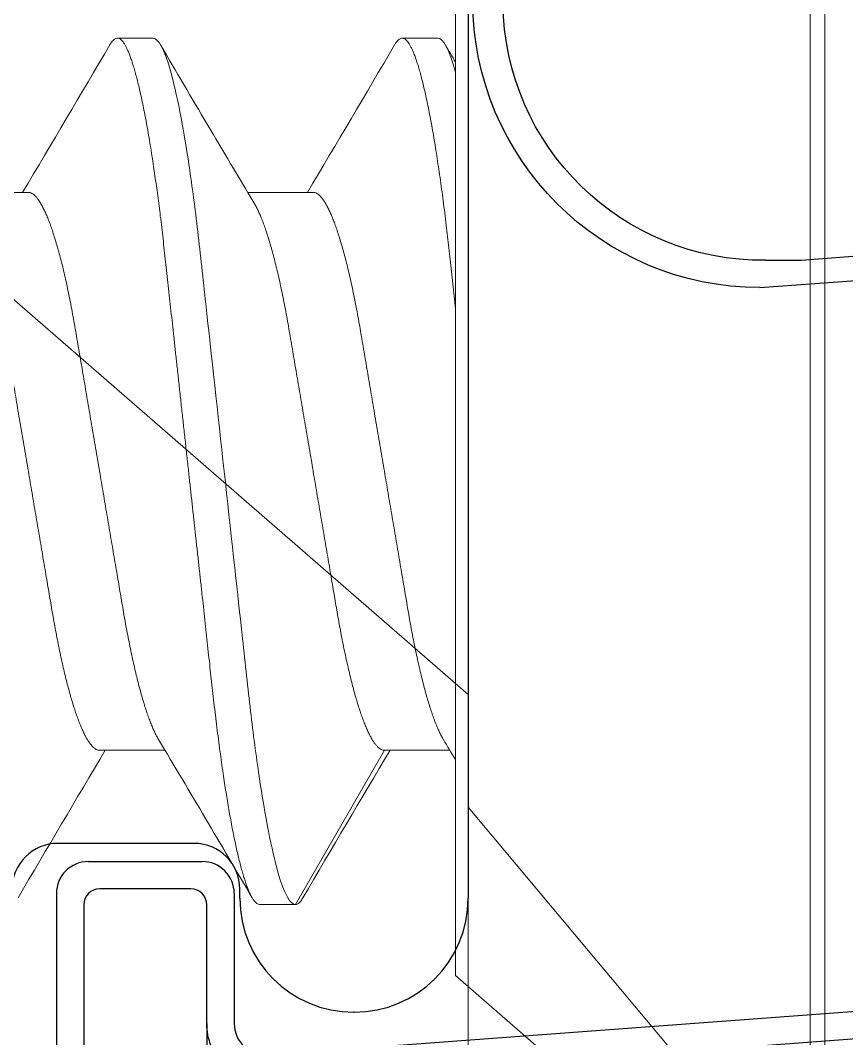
# Model space of a CAD drawing. Extents: x -82 to 113, y -82 to 93.
# Drawn here: x 25.8526 to 26.0338, y 71.121 to 71.3442 of the extents above; entities that cross this region are included whole.
import ezdxf

# ---------------------------------------------------------------- set-up
doc = ezdxf.new("R2010")
doc.units = 0
doc.header["$MEASUREMENT"] = 0
doc.linetypes.add('HIDDEN', pattern=[0.375, 0.25, -0.125])
doc.linetypes.add('SLD-Solid', pattern=[0])
doc.layers.get('0').update_dxf_attribs({"linetype": 'CONTINUOUS'})
doc.layers.add('Ballons', color=7, linetype='CONTINUOUS')
doc.layers.add('VENT', color=5, linetype='CONTINUOUS')

# ---------------------------------------------------------------- blocks, each defined once
blk = doc.blocks.new('Q250T190')
for p, q in [((-0.06300049999998691, 0.1809999999999974), (-0.05253921128166894, 0.04051983721100072)), ((-0.05700050000001511, 0.1809999999999974), (-0.04650049999997918, 0.03999999999999915)), ((0.06300049999998691, 0.1809999999999974), (0.05253921128166894, 0.04051983721100072)), ((0.05700050000001511, 0.1797619999999966), (0.05700050000001511, 0.1718690000000009)), ((0.05700050000001511, 0.1718690000000009), (0.04650049999997918, 0.03999999999999915)), ((-0.08800050000002102, 0.03300000000000125), (-0.05951988240082073, 0.03300000000000125)), ((0.05951988240082073, 0.03300000000000125), (0.08800050000002102, 0.03300000000000125)), ((-0.05950050000001283, 0.02700000000000102), (-0.08549949999996898, 0.02700000000000102)), ((-0.05950050000001283, 0.02700000000000102), (0.08549950000002582, 0.02700000000000102)), ((-0.09500049999996918, 0.0009999999999976694), (-0.09500049999996918, 0.02599999999999625)), ((0.09500050000002602, 0.02599999999999625), (0.09500050000002602, 0.0009999999999976694)), ((-0.0889994999999999, 0.02349999999999852), (-0.0889994999999999, 0.003500000000002501)), ((0.0889994999999999, 0.003500000000002501), (0.0889994999999999, 0.02349999999999852)), ((-0.08549949999996898, 0), (0.08549950000002582, 0)), ((-0.03500050000002375, -0.006000000000000227), (-0.04099949999999808, 0)), ((-0.03500050000002375, -0.006000000000000227), (-0.03500050000002375, 0)), ((-0.08800050000002102, -0.006000000000000227), (-0.04099949999999808, -0.006000000000000227)), ((-0.03500050000002375, -0.01200000000000045), (-0.04099949999999808, -0.006000000000000227)), ((-0.03500050000002375, -0.006000000000000227), (0.08800050000002102, -0.006000000000000227)), ((0.03499950000002627, -0.01200000000000045), (0.03499950000002627, -0.006000000000000227)), ((0.03499950000002627, -0.01200000000000045), (-0.03500050000002375, -0.01200000000000045))]:
    blk.add_line(p, q)
for centre, radius, start, end in [((-4.999999987376214e-07, 0.1809999999999974), 0.063, 0, 180), ((-4.999999987376214e-07, 0.180380999999997), 0.057003, 359.3779300000001, 179.3779139999998), ((-0.05951988240082073, 0.03999999999999915), 0.006999999999999999, 270, 4.258846122170237), ((0.05951988240082073, 0.03999999999999915), 0.006999999999999999, 175.7411538778298, 270), ((0.05950050000001283, 0.03999999999999915), 0.013, 180, 270), ((-0.08800050000002102, 0.02599999999999625), 0.007, 90, 180.0000149999999), ((-0.08549949999996898, 0.02349999999999852), 0.0035, 90, 179.9999850000001), ((-0.08549949999996898, 0.003500000000002501), 0.0035, 180, 270), ((0.08549950000002582, 0.003500000000002501), 0.0035, 270, 0), ((-0.08800050000002102, 0.0009999999999976694), 0.007, 180, 270), ((0.08800050000002102, 0.0009999999999976694), 0.007, 270, 0)]:
    blk.add_arc(centre, radius, start, end)
at = {"extrusion": (0, 0, -1)}
for centre, radius, start, end in [((0.05950050000001283, 0.03999999999999915), 0.013, 180, 270.0000610000009), ((-0.08800050000002102, 0.02599999999999625), 0.007, 90, 179.9999850000001), ((-0.08549950000002582, 0.02349999999999852), 0.0035, 90, 180.0000149999999)]:
    blk.add_arc(centre, radius, start, end, dxfattribs=at)
blk = doc.blocks.new('NO 8 2 IN')
at = {"color": 7, "linetype": 'SLD-Solid', "lineweight": 15}
for p, q in [((0, 0.1559999962080667), (0, -0.1559999962080667)), ((0, -0.1559999962080667), (0.09999999145821903, -0.06907132791545934))]:
    blk.add_line(p, q, dxfattribs=at)
blk = doc.blocks.new('erfdfasdf')
at = {"color": 7, "linetype": 'Continuous', "lineweight": 15}
for p, q in [((556.3052981813001, 29.99531538200978), (556.2243305813001, 30.06569944288259)), ((556.2243305813001, 30.06569944288259), (556.2243305813001, 29.70384424288259)), ((556.3052981813001, 29.99531538200978), (556.3052981813001, 29.7742283037554)), ((556.3404403680892, 29.97973384210147), (556.3209169311115, 29.94591825912747)), ((556.348249742422, 29.97973384210147), (556.3404403680892, 29.97973384210147)), ((556.3209169311115, 29.94591825912747), (556.3065650194222, 29.94591825912747)), ((556.3833919337925, 29.94591825912747), (556.3690400331274, 29.94591825912747)), ((556.3365356809227, 29.82362542663771), (556.35088758846, 29.82362542663771)), ((556.3990106824583, 29.82362542663771), (556.413362578542, 29.82362542663771)), ((556.309202868753, 29.78980984366371), (556.3170122439449, 29.78980984366371)), ((556.3716778700024, 29.78980984366371), (556.3794872443352, 29.78980984366371))]:
    blk.add_line(p, q, dxfattribs=at)
for centre, radius, start, end in [((552.6353821138548, 32.14662411675438), 4.291495851076006, 329.1490664759988, 329.6506370436587), ((559.894051540637, 32.05282127097692), 4.106667952217716, 210.3426594718087, 210.9051841607994), ((552.6899843812621, 32.15127821407236), 4.300641290891233, 329.1496211221323, 329.6501289294004), ((558.2366929183635, 31.10172603626497), 2.249730065889728, 210.8516009253855, 210.9842697326105), ((552.9410410005707, 27.78489574922682), 3.972839262063956, 30.33318380836504, 30.91465911435441), ((560.0388548414396, 27.61299367838369), 4.310995344649406, 149.1502054371397, 149.6495076861863), ((560.0923850648268, 27.61828561166929), 4.30060249019252, 149.1496248940205, 149.6501371859007), ((550.09050389343, 26.1451658425526), 7.207337033870599, 30.39048339186826, 30.42571668014482)]:
    blk.add_arc(centre, radius, start, end, dxfattribs=at)
for points, knots in [([(556.3387735253979, 29.97825025042105), (556.3388677713621, 29.97840550140175), (556.3390595412571, 29.97872140314409), (556.3393438662246, 29.97908699630927), (556.3396268803484, 29.97937955396732), (556.3399040283016, 29.97958354610488), (556.3401755462255, 29.97971049544579), (556.3403523159507, 29.97972607943819), (556.3404403680892, 29.97973384210147)], [0, 0, 0, 0, 0.1637910578280389, 0.3332789288303139, 0.5017075291790972, 0.6690115627481936, 0.8351287831726103, 1, 1, 1, 1]), ([(556.3404403688002, 29.97973384288259), (556.3415675549902, 29.97973384288259), (556.3428814696111, 29.97742268473144), (556.3456342107537, 29.96779613238698), (556.3470653596357, 29.96049075055025), (556.3490484864335, 29.94717408666037), (556.3496824882379, 29.94235861524852), (556.3508670115557, 29.93231509721544), (556.3514181618357, 29.9270973703984), (556.3532733019447, 29.91017849260493), (556.3546641083232, 29.89749433843283), (556.3574541292904, 29.87204934721108), (556.3588449356685, 29.85936519304416), (556.3607000757759, 29.84244631526356), (556.3612512260554, 29.83722858845139), (556.3624357493742, 29.82718507042355), (556.363069751179, 29.82236959901542), (556.3650528779779, 29.80905293513985), (556.3664840268601, 29.80174755331701), (556.369236768002, 29.79212100100316), (556.3705506826198, 29.78980984286845), (556.3716778688109, 29.78980984288259)], [0, 0, 0, 0, 0.1250000000000001, 0.1250000000000001, 0.2500000000000002, 0.2500000000000002, 0.3125000000000003, 0.3125000000000003, 0.3750000000000003, 0.3750000000000003, 0.5000000000000003, 0.5000000000000003, 0.6250000000000003, 0.6250000000000003, 0.6875000000000002, 0.6875000000000002, 0.7500000000000002, 0.7500000000000002, 0.8750000000000001, 0.8750000000000001, 1, 1, 1, 1]), ([(556.348249742422, 29.97973384210147), (556.3483517599938, 29.97972342668885), (556.3485566800772, 29.97970250551629), (556.3488725317268, 29.97953228460406), (556.349195822203, 29.979257576578), (556.3495266960691, 29.97886629043744), (556.3498645314082, 29.97835941345923), (556.3502088648108, 29.97773489043735), (556.3505493472231, 29.97701277481164), (556.3508849697556, 29.97620374146965), (556.3512148508064, 29.97531837409777), (556.3515482874976, 29.97433337294491), (556.3518847801679, 29.97324932432882), (556.3522238070426, 29.97206719843029), (556.3525648283689, 29.97078823180668), (556.3529073063747, 29.96941405651732), (556.353250666949, 29.96794656774856), (556.3535943702774, 29.96638801794167), (556.353937849558, 29.96474092512126), (556.3542805386244, 29.96300810292696), (556.3546154049939, 29.96122713394653), (556.3549420051753, 29.95940658708599), (556.3552599959278, 29.95755469064534), (556.355575407059, 29.95563844671773), (556.355887824469, 29.95366116749986), (556.3562128782089, 29.95152051716154), (556.3565495318144, 29.94920921711645), (556.3568965524851, 29.94672095167194), (556.3572373191693, 29.94417179891023), (556.3575712985433, 29.94156765163089), (556.3578980432239, 29.93891444011341), (556.3582170211195, 29.93621812202065), (556.358519823875, 29.93355768912407), (556.3588071115691, 29.93093011992591), (556.3590924822638, 29.92832949114763), (556.3593842188601, 29.92566830895496), (556.3596825505896, 29.92294769335224), (556.3599870360272, 29.92017071005496), (556.3602973560072, 29.91734065164188), (556.3606130910589, 29.91446109063724), (556.3609338462034, 29.91153581947459), (556.3612591739053, 29.90856887595004), (556.3615885965474, 29.90556448438863), (556.3619216461939, 29.90252708909739), (556.3622513820989, 29.89951988933825), (556.3625771476608, 29.89654890957793), (556.3628983470225, 29.89361958055229), (556.363220949958, 29.89067747058265), (556.3635444815968, 29.88772679734333), (556.3638854539884, 29.88461720931239), (556.3642433452006, 29.88135316617317), (556.3646174749344, 29.87794113837034), (556.3649901498131, 29.87454234268632), (556.3653606595551, 29.87116329673258), (556.3657283005049, 29.86781038383467), (556.3660923963826, 29.86448983375102), (556.3664423619068, 29.86129819478457), (556.3667779504082, 29.8582376133842), (556.367099077185, 29.85530894693905), (556.3674152216973, 29.85242568498581), (556.3677259748581, 29.84959163633937), (556.3680309270869, 29.84681039493016), (556.3683297607827, 29.84408527786873), (556.3686219884793, 29.84141935488054), (556.3689079401371, 29.83881429536677), (556.3691867957083, 29.83626086229877), (556.3694712765152, 29.83374913312665), (556.3697622843895, 29.83127035600703), (556.3700541286246, 29.82887362708488), (556.3703461208944, 29.82656038042199), (556.3706376186569, 29.82433154269693), (556.3709340296806, 29.8221455875871), (556.3712349984929, 29.82000629476055), (556.3715562544448, 29.8178073468325), (556.3718980079564, 29.81556361389867), (556.37226033456, 29.81329220017662), (556.3726264957837, 29.81110389050152), (556.3729958271981, 29.80900372877891), (556.3733676397189, 29.80699646901083), (556.3737412080739, 29.80508654315141), (556.3741054319498, 29.80332828049269), (556.3744595379276, 29.8017153163769), (556.3748029552529, 29.80024066045958), (556.3751455157278, 29.79885912728196), (556.3754866728308, 29.79757269020359), (556.3758258709603, 29.79638296682804), (556.3761625858613, 29.79529123051017), (556.3764962786107, 29.79429848425431), (556.3768264514756, 29.79340535406303), (556.3771526098843, 29.79261214118302), (556.3774742902222, 29.79191883720745), (556.3777910403693, 29.79132512689115), (556.378096565729, 29.79083970039102), (556.378390787323, 29.79045533059147), (556.3786737466602, 29.79016473906277), (556.3789508998384, 29.78995906728566), (556.3792224373119, 29.78983683893162), (556.3795010728101, 29.78979430003417), (556.379794199392, 29.78984593145809), (556.3801100374728, 29.79001054711988), (556.3804332631323, 29.79028469838686), (556.380764440618, 29.79068397434098), (556.381005245122, 29.79102382606881), (556.3811367496581, 29.79126473643777), (556.3811541259688, 29.79129656905393)], [0, 0, 0, 0, 0.01016163201077938, 0.02041140995111495, 0.03074438844701523, 0.04115534560164817, 0.05163876891220777, 0.06218890666695675, 0.07279974300835729, 0.08257442449760263, 0.09238993581927407, 0.1022411627890362, 0.1121229112744114, 0.1220298584096193, 0.1319566420317395, 0.141897789382552, 0.1518477742535162, 0.1618010834548754, 0.171752152695862, 0.1816954558250407, 0.1916254724314569, 0.2009710030442492, 0.2102953196287297, 0.2195939722693428, 0.228862522587132, 0.2380967088770569, 0.248732311681285, 0.2593099421641572, 0.269823470841122, 0.2802670427719082, 0.2906350335202386, 0.3009220891375717, 0.3111231306406584, 0.3204155666235053, 0.329766157085117, 0.3391891978613425, 0.3486808257458372, 0.3582369659657391, 0.3678533163496117, 0.3775254262700555, 0.3872486783607751, 0.3970182702891984, 0.4068292494170971, 0.4166765747146768, 0.4265550272327377, 0.4358927988806979, 0.4452490316511057, 0.4546191584284587, 0.4639985715045279, 0.4733826350337246, 0.4842397766599513, 0.4950897188841807, 0.5059252920524554, 0.5167393776285464, 0.5275249529185351, 0.5382751085999498, 0.5489830614902176, 0.558756062011011, 0.56848309344853, 0.5781593638768637, 0.5877802207587487, 0.5973412012598979, 0.6068380064375113, 0.6162665370908644, 0.6256229041217819, 0.6349160259386456, 0.6442578923857352, 0.6536726557087021, 0.663156484939846, 0.6721580164039695, 0.6812137551033398, 0.6903199961544806, 0.6994728962736292, 0.7086684837483551, 0.7193557522993712, 0.7300881464918673, 0.7408589583468654, 0.7516613464130212, 0.762488332799844, 0.773332825636425, 0.7841876748595169, 0.7941410247542879, 0.804091466110876, 0.8140334963795516, 0.8239615926158188, 0.8338702839515156, 0.8437542001714823, 0.853607988393094, 0.8634264509202693, 0.8732044992063795, 0.8829371639916666, 0.892619608164991, 0.9022471736759141, 0.911270335980721, 0.9202371057606511, 0.9291440046427009, 0.9379877216077609, 0.9467651033757141, 0.9569267353864934, 0.9671765119218613, 0.9775094918462252, 0.9879204490008581, 0.9984038723114177, 0.9999999999999999, 0.9999999999999999, 0.9999999999999999, 0.9999999999999999]), ([(556.3209169311115, 29.94591825912747), (556.3210361571503, 29.94590911195646), (556.3212758360556, 29.9458907234907), (556.3216467212243, 29.94574106681108), (556.3220275686223, 29.94549923873126), (556.3224184092883, 29.9451544361697), (556.3228182749938, 29.94470753680326), (556.3232185323461, 29.94416742032698), (556.3236178579356, 29.9435405131594), (556.3240150426186, 29.94283328386332), (556.3244170622545, 29.94203385888915), (556.3248230323427, 29.94114310880506), (556.3252320299066, 29.94016234141167), (556.3256431182193, 29.93909329242403), (556.3260553314253, 29.93793813608588), (556.3264677027123, 29.93669946149331), (556.3268792660944, 29.93538023035767), (556.3272866276843, 29.93399208210991), (556.3276888848259, 29.93254023643404), (556.3280852132287, 29.93103003450763), (556.3284771791805, 29.9294567520133), (556.3288741783792, 29.92778156052585), (556.3292749273568, 29.92600349612153), (556.32967800968, 29.92412249656193), (556.3300723333634, 29.92218984382208), (556.3304571057568, 29.92021158268164), (556.3308315809078, 29.91819379838449), (556.331188797059, 29.91617863303012), (556.3315305859047, 29.9141617538078), (556.3318756666206, 29.91213789010978), (556.3322296577397, 29.91005840647344), (556.3325928945287, 29.90792552093865), (556.3329645747834, 29.90574280681636), (556.3333440826451, 29.90351420701312), (556.333730677289, 29.90124396895854), (556.3341235849613, 29.89893664908604), (556.3345219859783, 29.89659706991078), (556.3349226102072, 29.89424444366498), (556.3353244959517, 29.89188440455871), (556.3357267013029, 29.88952250617873), (556.3361307339255, 29.88714986712391), (556.3365464609129, 29.88470853369052), (556.3369729539912, 29.88220400526397), (556.3374090695577, 29.87964295595456), (556.3378428836044, 29.87709541292509), (556.3382732766379, 29.87456798580761), (556.3386991458725, 29.87206710720818), (556.3391114978622, 29.86964560148095), (556.3395097033182, 29.86730718674637), (556.339893308012, 29.8650545195877), (556.340269486352, 29.86284537601158), (556.3406376027444, 29.86068387988227), (556.3410104848115, 29.85849330151141), (556.3413873334151, 29.85628379694485), (556.3417643731021, 29.8540564995044), (556.3421433129378, 29.85188153957342), (556.3425351353566, 29.84974944740913), (556.3429379915282, 29.84765964828165), (556.3433516961338, 29.84561932264333), (556.3437751573163, 29.84363548653297), (556.3442001861168, 29.84174718379035), (556.3446253269575, 29.83995678344739), (556.3450492097742, 29.83826576306798), (556.3454780249438, 29.83664909164305), (556.3459106709763, 29.83511177595031), (556.3463460553888, 29.83365849426007), (556.3467747036965, 29.83231951139117), (556.34719544836, 29.83109257005351), (556.3476072938806, 29.82997450211264), (556.3480175712016, 29.82894393375405), (556.3484254178497, 29.82800097208592), (556.3488451445867, 29.82712160065378), (556.3491945253855, 29.82644866787184), (556.3494070030883, 29.82610425097071), (556.3494724115287, 29.82599822679942)], [0, 0, 0, 0, 0.01373323090585394, 0.02760777578602538, 0.04161429923846332, 0.05574281118414531, 0.06998272220988373, 0.08432284647136465, 0.09792491289856986, 0.1115954476839352, 0.125323902140624, 0.1390994270436262, 0.1529109637914882, 0.1667472303422579, 0.1805968554574358, 0.1944483544398402, 0.2082902800248415, 0.222111209459138, 0.2356539656259767, 0.2491550036885651, 0.2626039523473538, 0.2759907025580388, 0.2903656460310409, 0.3046447291190675, 0.3188165854625807, 0.3328703711616491, 0.3467958743186745, 0.3605835119627418, 0.3734970223030465, 0.3865181987799401, 0.3996608717677775, 0.4129169370821247, 0.4262778141628472, 0.4397344289508401, 0.453277269271198, 0.4668964231971485, 0.4805815855675501, 0.4943221322867827, 0.5078607071051925, 0.5214316552820427, 0.5350242715440885, 0.5486277508081541, 0.5633175370394681, 0.5779936446172147, 0.5926424794262348, 0.6072506051192437, 0.6218048088035205, 0.6362922074611398, 0.6498794045400139, 0.6633859329909109, 0.6768020361621487, 0.6901184069068379, 0.7033261538455458, 0.7179282502201773, 0.7323743603476992, 0.7468394011802054, 0.7614597503508582, 0.7762244086252059, 0.7911216392909697, 0.806138858529953, 0.8212629113737232, 0.8357218067449977, 0.850252282966228, 0.8648415894837425, 0.8794766155526054, 0.894144035411337, 0.9088302493293352, 0.9226823516409193, 0.9365275646538505, 0.9503544669747392, 0.9641517081045882, 0.9779081100585306, 0.9931993049249259, 1, 1, 1, 1]), ([(556.3833919337925, 29.94591825912747), (556.3835111570594, 29.94590911194656), (556.3837508304507, 29.94589072345639), (556.3841217230803, 29.94574106686328), (556.384502562151, 29.94549923861396), (556.3848934155042, 29.94515443627827), (556.3852932792565, 29.94470753693832), (556.3856935249216, 29.94416742007294), (556.3860928588532, 29.94354051336243), (556.3864900346731, 29.94283328352017), (556.3868920683708, 29.94203385936452), (556.3872980245641, 29.94114310825026), (556.387707037189, 29.94016234186368), (556.3881181193653, 29.93909329241184), (556.3885303287366, 29.93793813572377), (556.3889427081756, 29.936699461836), (556.3893542694553, 29.9353802306933), (556.3897616178721, 29.93399208119543), (556.3901638894382, 29.93254023699341), (556.3905602133627, 29.93103003435637), (556.3909521831438, 29.92945675246359), (556.3913491711872, 29.92778155959702), (556.3917499346758, 29.92600349690185), (556.392153010398, 29.92412249646575), (556.3925473324206, 29.92218984370077), (556.3929321044534, 29.92021158251767), (556.3933065826213, 29.91819379850366), (556.3936638004833, 29.91617863346871), (556.3940055800886, 29.91416175304742), (556.3943506688211, 29.91213789028816), (556.3947046640114, 29.91005840725791), (556.3950678896474, 29.90792552034826), (556.3954395699998, 29.90574280619999), (556.3958190888828, 29.90351420785013), (556.3962056796444, 29.90124396922069), (556.3965985782901, 29.89893664788239), (556.396996992691, 29.89659707075474), (556.3973976127407, 29.89424444345183), (556.3977995019461, 29.89188440530787), (556.3982016973051, 29.88952250576253), (556.398605725933, 29.8871498661516), (556.3990214657584, 29.88470853477423), (556.3994479519017, 29.88220400490649), (556.3998840684558, 29.87964295576801), (556.4003178857085, 29.87709541314874), (556.4007482783779, 29.87456798596876), (556.4011741458669, 29.8720671073228), (556.4015864918276, 29.86964560064575), (556.4019847090526, 29.86730718787437), (556.4023682997205, 29.86505451821029), (556.4027444959452, 29.86284537754793), (556.4031125950232, 29.86068387865075), (556.4034854888183, 29.85849330208438), (556.4038623353069, 29.85628379708048), (556.4042393706329, 29.85405649909034), (556.4046183166148, 29.85188154003973), (556.4050101321512, 29.84974944680711), (556.4054129964577, 29.84765964861332), (556.4058267024319, 29.84561932332223), (556.4062501495104, 29.84363548586658), (556.4066751793692, 29.84174718345727), (556.4071003294813, 29.83995678415843), (556.4075242012814, 29.83826576238693), (556.4079530248509, 29.83664909171947), (556.4083856754141, 29.83511177616163), (556.4088210603659, 29.83365849450808), (556.4092497021255, 29.83231951117761), (556.4096704459289, 29.83109256980243), (556.4100823009117, 29.82997450259089), (556.4104925679595, 29.82894393343686), (556.4109004194408, 29.82800097246908), (556.4113201364285, 29.82712159977047), (556.4116695421085, 29.82644863306932), (556.4118820420866, 29.82610418876544), (556.4119474703325, 29.82599813517048)], [0, 0, 0, 0, 0.01373319944496844, 0.02760771929589334, 0.04161421353782197, 0.05574270405909031, 0.06998258637875944, 0.08432267654489047, 0.09792471862434012, 0.1115952247172707, 0.1253236578157736, 0.1390991516458693, 0.1529106680122007, 0.1667469055004768, 0.1805965015233519, 0.1944479779131166, 0.2082898744230006, 0.2221107705108274, 0.2356535067991102, 0.2491545186144786, 0.2626034411273138, 0.2759901611049981, 0.2903650828773998, 0.3046441361500405, 0.3188159629160834, 0.3328697212933411, 0.3467951993361646, 0.3605828101758367, 0.3734962916220709, 0.3865174466372132, 0.39966009603647, 0.4129161295944836, 0.4262769807004715, 0.4397335754885812, 0.4532763874017592, 0.4668955106492486, 0.4805806527743107, 0.4943211727806971, 0.507859721278912, 0.5214306365980929, 0.5350232242703383, 0.5486266835912613, 0.5633164390966576, 0.5779925181427444, 0.5926413266296673, 0.6072494239231792, 0.6218035971820063, 0.6362909655622733, 0.6498781404095856, 0.6633846384663225, 0.676800721681028, 0.6901170604992805, 0.7033247857229883, 0.7179268537098444, 0.7323729338492955, 0.7468379484690367, 0.7614582672669751, 0.7762229008122505, 0.7911201025164715, 0.8061372843471544, 0.8212613077884193, 0.8357201792599145, 0.8502506229839994, 0.8648399054193314, 0.8794749073419619, 0.8941422986859234, 0.9088284797192154, 0.9226805551010793, 0.9365257455299695, 0.9503526166484637, 0.9641498309552474, 0.9779062018844699, 0.9931973712725988, 1, 1, 1, 1]), ([(556.3079795052707, 29.94355744403131), (556.3079860249273, 29.94354723783034), (556.3081236706217, 29.94333176027957), (556.3083965700655, 29.9428269221537), (556.3087982377008, 29.94203557291664), (556.3092043027949, 29.9411426475497), (556.3096132757926, 29.94016246546082), (556.3100243686285, 29.93909325908886), (556.3104365799534, 29.93793814497203), (556.3108489525118, 29.93669945912704), (556.3112605160286, 29.93538023105088), (556.3116678758378, 29.93399208177408), (556.3120701366078, 29.93254023668532), (556.3124664623394, 29.93103003440102), (556.3128584287163, 29.92945675198406), (556.3132554288729, 29.9277815606053), (556.3136561769211, 29.92600349611561), (556.3140592586176, 29.92412249650275), (556.3144535823911, 29.92218984370097), (556.3148383583992, 29.9202115830152), (556.3152128291363, 29.91819379818331), (556.3155700459055, 29.91617863295559), (556.3159118364418, 29.91416175390282), (556.3162569166814, 29.91213789009266), (556.3166109080807, 29.91005840649562), (556.3169741442413, 29.90792552081207), (556.31734582679, 29.90574280703114), (556.3177253327931, 29.90351420700999), (556.3181119257893, 29.90124396875182), (556.3185048352126, 29.89893664909421), (556.3189032376386, 29.89659707002703), (556.3193038612563, 29.89424444361725), (556.3197057480597, 29.89188440481755), (556.3201079496837, 29.88952250593814), (556.320511982684, 29.88714986701011), (556.3209277118934, 29.88470853395543), (556.3213542022976, 29.88220400500854), (556.321790319673, 29.87964295594345), (556.3222241359471, 29.87709541328545), (556.3226545249643, 29.87456798556045), (556.3230803946285, 29.8720671071015), (556.3234927487842, 29.86964560171977), (556.3238909519072, 29.86730718661394), (556.3242745571055, 29.86505451959723), (556.3246507356527, 29.86284537604666), (556.3250188507402, 29.86068387962703), (556.3253917380235, 29.85849330198201), (556.3257685803063, 29.85628379645413), (556.3261456265473, 29.85405649997573), (556.3265245600603, 29.85188153913275), (556.3269163878718, 29.84974944765464), (556.3273192423169, 29.84765964821368), (556.3277329484275, 29.84561932285484), (556.3281564052105, 29.84363548630536), (556.3285814365382, 29.8417471840402), (556.3290065717231, 29.83995678304636), (556.3294304611316, 29.83826576350948), (556.3298592688205, 29.83664909100614), (556.3302919249722, 29.83511177681871), (556.3307273031887, 29.83365849266513), (556.3311559528095, 29.83231951650829), (556.3315766982475, 29.83109255227318), (556.3319885394882, 29.82997456843631), (556.3323988332429, 29.82894368646696), (556.3328066320307, 29.82800189215563), (556.3332265396486, 29.8271180170653), (556.3336571192689, 29.82630579086672), (556.334096629356, 29.82557943317485), (556.3345283842283, 29.8249684353109), (556.3349512728793, 29.82447256656998), (556.335364360769, 29.82409003751705), (556.3357665138957, 29.82382184372602), (556.3361577146101, 29.82365594280577), (556.3364101436028, 29.82363556224457), (556.3365356809227, 29.82362542663771)], [0, 0, 0, 0, 0.0006797018457978118, 0.01435014746348165, 0.02807851370455641, 0.04185394982279846, 0.05566539755439662, 0.06950157330726274, 0.08335110861947524, 0.09720251859970822, 0.1110443547024426, 0.1248651942504226, 0.1384078644814242, 0.1519088141966192, 0.1653576759135727, 0.1787443401105062, 0.1931191901350463, 0.2073981804008723, 0.2215699456357834, 0.2356236419782071, 0.249549053154476, 0.2633366016672252, 0.2762500294743475, 0.2892711217747744, 0.3024137098007207, 0.315669689420143, 0.3290304811412454, 0.3424870079110309, 0.3560297596432402, 0.3696488265774556, 0.3833339015389592, 0.397074359431297, 0.4106128467284758, 0.4241837050166334, 0.4377762334080928, 0.4513796258152071, 0.46606931599936, 0.4807453297841738, 0.4953940709728608, 0.5100021000849795, 0.5245562096824091, 0.5390435157413268, 0.5526306239388696, 0.566137065075702, 0.5795530815174371, 0.5928693661773519, 0.6060770297144957, 0.6206790297480228, 0.6351250483910263, 0.6495899938045435, 0.6642102504102023, 0.6789748132372017, 0.6938719475985919, 0.7088890677041466, 0.7240130227772328, 0.7384718225730147, 0.7530022069850956, 0.7675914170485, 0.7822263528135743, 0.7968936756919847, 0.8115797946697445, 0.8254318074332734, 0.8392769309426859, 0.8531037460392673, 0.8669008979757156, 0.8806572067192352, 0.8959483048590171, 0.9111599728459469, 0.9262778338215242, 0.9412880691245574, 0.9561775056819011, 0.9709336586422332, 0.9855448038956951, 1, 1, 1, 1]), ([(556.3704543670724, 29.94355765935932), (556.370460932408, 29.94354738185328), (556.3705986096121, 29.94333185924017), (556.3708715807404, 29.94282691700523), (556.3712732327645, 29.94203557422721), (556.3716793005856, 29.94114264706792), (556.3720882766241, 29.9401624657199), (556.3724993662852, 29.93909325886764), (556.3729115824166, 29.93793814514069), (556.3733239540281, 29.93669945923297), (556.3737355131906, 29.93538023074336), (556.3741428779731, 29.93399208190487), (556.3745451398343, 29.93254023694783), (556.3749414597186, 29.93103003413336), (556.3753334282034, 29.92945675209804), (556.3757304255372, 29.92778156030365), (556.3761311797898, 29.9260034965275), (556.3765342561916, 29.9241224961587), (556.376928584831, 29.92218984402662), (556.3773133566852, 29.92021158282167), (556.3776878291209, 29.91819379827872), (556.378045043253, 29.91617863256274), (556.3783868422224, 29.91416175466381), (556.3787319117231, 29.91213788936708), (556.3790859109598, 29.91005840706014), (556.379449139885, 29.90792552017752), (556.3798208301861, 29.90574280753439), (556.380200332608, 29.90351420692567), (556.3805869253998, 29.90124396881025), (556.3809798324237, 29.89893664882725), (556.3813782379174, 29.89659707025983), (556.3817788584104, 29.89424444301372), (556.3821807547274, 29.89188440580661), (556.3825829482391, 29.88952250569554), (556.3829869773742, 29.88714986616953), (556.3834027170615, 29.88470853476902), (556.383829203244, 29.88220400490786), (556.3842653197894, 29.87964295576789), (556.3846991370367, 29.87709541314787), (556.3851295297362, 29.87456798597236), (556.3855553971108, 29.87206710730937), (556.3859677434879, 29.86964560069435), (556.386365959256, 29.86730718770588), (556.3867495551665, 29.8650545192887), (556.3871257317275, 29.86284537569399), (556.3874938503685, 29.86068387968299), (556.387866738928, 29.85849330190359), (556.3882435869981, 29.85628379713271), (556.3886206218012, 29.85405649906779), (556.3889995682584, 29.85188154007817), (556.3893913823974, 29.849749446674), (556.3897942518141, 29.84765964949555), (556.390207938212, 29.8456193217881), (556.3906314049609, 29.84363548673123), (556.3910564296511, 29.84174718332887), (556.3914815810231, 29.83995678417923), (556.3919054528252, 29.8382657624309), (556.392334275131, 29.83664909152153), (556.3927669306856, 29.83511177721516), (556.3932022965394, 29.83365849197232), (556.393630955862, 29.83231951678852), (556.3940517010378, 29.83109255248803), (556.3944635342224, 29.82997456809645), (556.394873833628, 29.82894368660522), (556.3952816311285, 29.82800189214027), (556.3957015383335, 29.82711801699386), (556.3961321213676, 29.82630579093559), (556.3965716314437, 29.82557943322497), (556.3970033828857, 29.82496843526265), (556.3974262718011, 29.82447256654154), (556.3978393620134, 29.82409003751706), (556.3982415191063, 29.82382184376122), (556.3986327152634, 29.82365594279322), (556.3988851448398, 29.82363556224085), (556.3990106824583, 29.82362542663771)], [0, 0, 0, 0, 0.0006845348932231407, 0.01435491727201611, 0.0280832133531328, 0.04185858254713694, 0.05566996533535815, 0.06950607332700898, 0.08335554406300112, 0.09720688647764912, 0.1110486534379437, 0.1248694288091415, 0.1384120340479293, 0.1519129152288795, 0.165361711870062, 0.1787483107661889, 0.1931230938366061, 0.2074020134682036, 0.2215737116489747, 0.2356273384937777, 0.2495526822883686, 0.2633401640865238, 0.2762535322505179, 0.2892745576925571, 0.302417084086644, 0.3156729975684903, 0.329033727678582, 0.3424901883087014, 0.3560328734714937, 0.3696518734559555, 0.3833368832586677, 0.3970772746642715, 0.4106157007493537, 0.4241864890551223, 0.4377789495111189, 0.4513822815140429, 0.4660718995345363, 0.4807478412237216, 0.4953965126089747, 0.5100044731818424, 0.5245585102247132, 0.5390457430142667, 0.5526327906959899, 0.566139162342211, 0.579555111825293, 0.5928713340636925, 0.6060789356731704, 0.620680866995812, 0.6351268119309759, 0.6495916911692178, 0.664211873132128, 0.6789763684916995, 0.6938734226814299, 0.708890472176162, 0.7240143540681078, 0.7384730902155986, 0.7530033979458177, 0.7675925438365983, 0.7822274087867778, 0.7968946542089413, 0.8115807064575454, 0.8254326521945534, 0.8392777043785822, 0.8531044547314098, 0.8669015399067953, 0.8806577820868826, 0.8959488083613338, 0.9111604027427017, 0.9262781884870309, 0.9412883511591861, 0.9561777176901941, 0.9709338012342337, 0.9855448738408734, 1, 1, 1, 1]), ([(556.3052981813001, 29.84916109317551), (556.3054003065853, 29.84822970689643), (556.305603860575, 29.84637328717693), (556.3059028766402, 29.84364630952674), (556.3061955394618, 29.84097704031907), (556.3064815754918, 29.83836908015592), (556.3067617678597, 29.83581117126684), (556.3070489961344, 29.83329369447028), (556.3073524871427, 29.83072530485437), (556.307673207989, 29.82811481917864), (556.3080112777533, 29.82547378160605), (556.3083563333705, 29.82288896689932), (556.3087078242058, 29.82036649804507), (556.3090636107746, 29.81792315770844), (556.3094230097004, 29.81556361698357), (556.3097853326128, 29.8132921992607), (556.3101514960953, 29.81110389073749), (556.3105208289954, 29.80900372883688), (556.3108926366913, 29.80699646880401), (556.3112662127054, 29.80508654343404), (556.3116304279687, 29.80332828024722), (556.3119845403014, 29.80171531652607), (556.3123279540142, 29.80024066039657), (556.3126705159841, 29.79885912732045), (556.3130116707026, 29.79757269012214), (556.3133508734732, 29.79638296695808), (556.313687582373, 29.79529123041648), (556.3140212774902, 29.7942984842699), (556.3143514502336, 29.79340535405515), (556.314677610179, 29.79261214121445), (556.3149992879153, 29.79191883717289), (556.3153160401421, 29.79132512689554), (556.3156215665595, 29.7908397003987), (556.3159157886112, 29.79045533060015), (556.3161987451975, 29.79016473904912), (556.3164759020857, 29.78995906729734), (556.3167474342755, 29.78983683893353), (556.3170260737752, 29.78979429999677), (556.317319196233, 29.78984593163341), (556.3176350398163, 29.79001054647704), (556.3179582614044, 29.79028470076481), (556.318289442852, 29.79068396539467), (556.3185302812608, 29.79102390747434), (556.3186618358079, 29.79126488772535), (556.3186792561497, 29.79129679812628)], [0, 0, 0, 0, 0.02336610464234049, 0.04657283277655034, 0.06961008712985577, 0.09246838349076891, 0.1152026381745796, 0.1380893359780746, 0.1611535424700577, 0.1867175553811142, 0.2124711553778533, 0.238400198984569, 0.2644898619548183, 0.2907246237668986, 0.316743483457494, 0.3428722016895439, 0.3690944523640032, 0.3953935769313996, 0.4217525858220538, 0.4481542191393907, 0.4745810604918366, 0.4988131472435092, 0.5230381500902956, 0.5472426765492473, 0.5714132792127122, 0.5955366412735391, 0.6195996828934395, 0.6435893787565703, 0.6674930718903498, 0.691298373892919, 0.7149931853968787, 0.7385657333455982, 0.7620046755717201, 0.7839721575495449, 0.8058023473407114, 0.8274867792352283, 0.8490173880292389, 0.8703865019668938, 0.895125662467661, 0.920079419159948, 0.9452357373943862, 0.970581897192982, 0.9961044797181704, 0.9999999999999999, 0.9999999999999999, 0.9999999999999999, 0.9999999999999999])]:
    blk.add_open_spline(points, degree=3, knots=knots, dxfattribs=at)
blk.add_open_spline([(556.3052981813, 29.79724223916841), (556.3067059182968, 29.79222376035562), (556.3080518937354, 29.78980984288316), (556.3092028687997, 29.78980984288259)], degree=3, dxfattribs=at)
blk = doc.blocks.new('24993')
at = {"color": 7, "linetype": 'Continuous', "lineweight": 15}
for p, q in [((-0.07500000000000284, -1.416351371412688), (-0.07500000000000284, -0.1560000000000059)), ((0, -1.545000000000002), (0, -0.1560000000000059))]:
    blk.add_line(p, q, dxfattribs=at)
at = {"color": 7, "linetype": 'HIDDEN', "lineweight": 0}
blk.add_line((0, -0.9775000000000063), (-0.07500000000000284, -1.066881519444564), dxfattribs=at)
blk = doc.blocks.new('3206-1_Astragal_Component')
for p, q in [((0.01000000000000156, 0.4076722324335307), (0.4718440139517099, 0.4076722324335307)), ((0.4968440139518009, 0.3826722324335534), (0.4968440139517014, 0.3825784846064308)), ((0.471844013951717, 0.3575784846065673), (0.4698440139517714, 0.3575784846064536)), ((0.4598440139517805, 0.3475784846064627), (0.4598440139516669, 0.3176096933221444))]:
    blk.add_line(p, q)
for centre, radius, start, end in [((0.4718440139517206, 0.3826722324334504), 0.02500000000008029, 2.361243795510931e-10, 90.00000000002443), ((0.4718440139517242, 0.3825784846065445), 0.02499999999997726, 269.9999999999837, 359.9999999997394), ((0.4698440139517714, 0.3475784846064627), 0.009999999999990905, 90, 180), ((0.469844013951743, 0.317609693322116), 0.01000000000007617, 179.9999999998372, 270.0000000001221)]:
    blk.add_arc(centre, radius, start, end)
blk = doc.blocks.new('3206_Astragal_Assembly')
at = {"rotation": 90}
blk.add_blockref('3206-1_Astragal_Component', (-0.002204388723948014, -2.250000082920671), dxfattribs=at)
blk = doc.blocks.new('3200_Meeting_Stile_Assembly')
at = {"xscale": -1}
blk.add_blockref('3206_Astragal_Assembly', (-0.01562499999999966, 2.250000082920671), dxfattribs=at)

msp = doc.modelspace()

# ---------------------------------------------------------------- block references
at = {"xscale": -1, "rotation": 90}
msp.add_blockref('Q250T190', (26.19581983638116, 71.34861583962503), dxfattribs=at)
at = {"rotation": 270}
msp.add_blockref('Q250T190', (25.86648665905013, 71.06480798944614), dxfattribs=at)
at = {"layer": 'Ballons', "xscale": -1, "rotation": 180}
msp.add_blockref('24993', (26.02581983638126, 70.1048296637953), dxfattribs=at)
at = {"layer": 'Ballons', "xscale": -1}
msp.add_blockref('NO 8 2 IN', (25.95081983638114, 71.35241504130003), dxfattribs=at)
at = {"layer": 'Ballons', "color": 7, "rotation": 179.9999997890521}
msp.add_blockref('erfdfasdf', (582.2533497655676, 101.1301205045658), dxfattribs=at)
at = {"layer": 'VENT', "xscale": -1, "rotation": 180}
msp.add_blockref('3200_Meeting_Stile_Assembly', (25.55656821522366, 71.62362920543643), dxfattribs=at)

doc.saveas('drawing.dxf')
